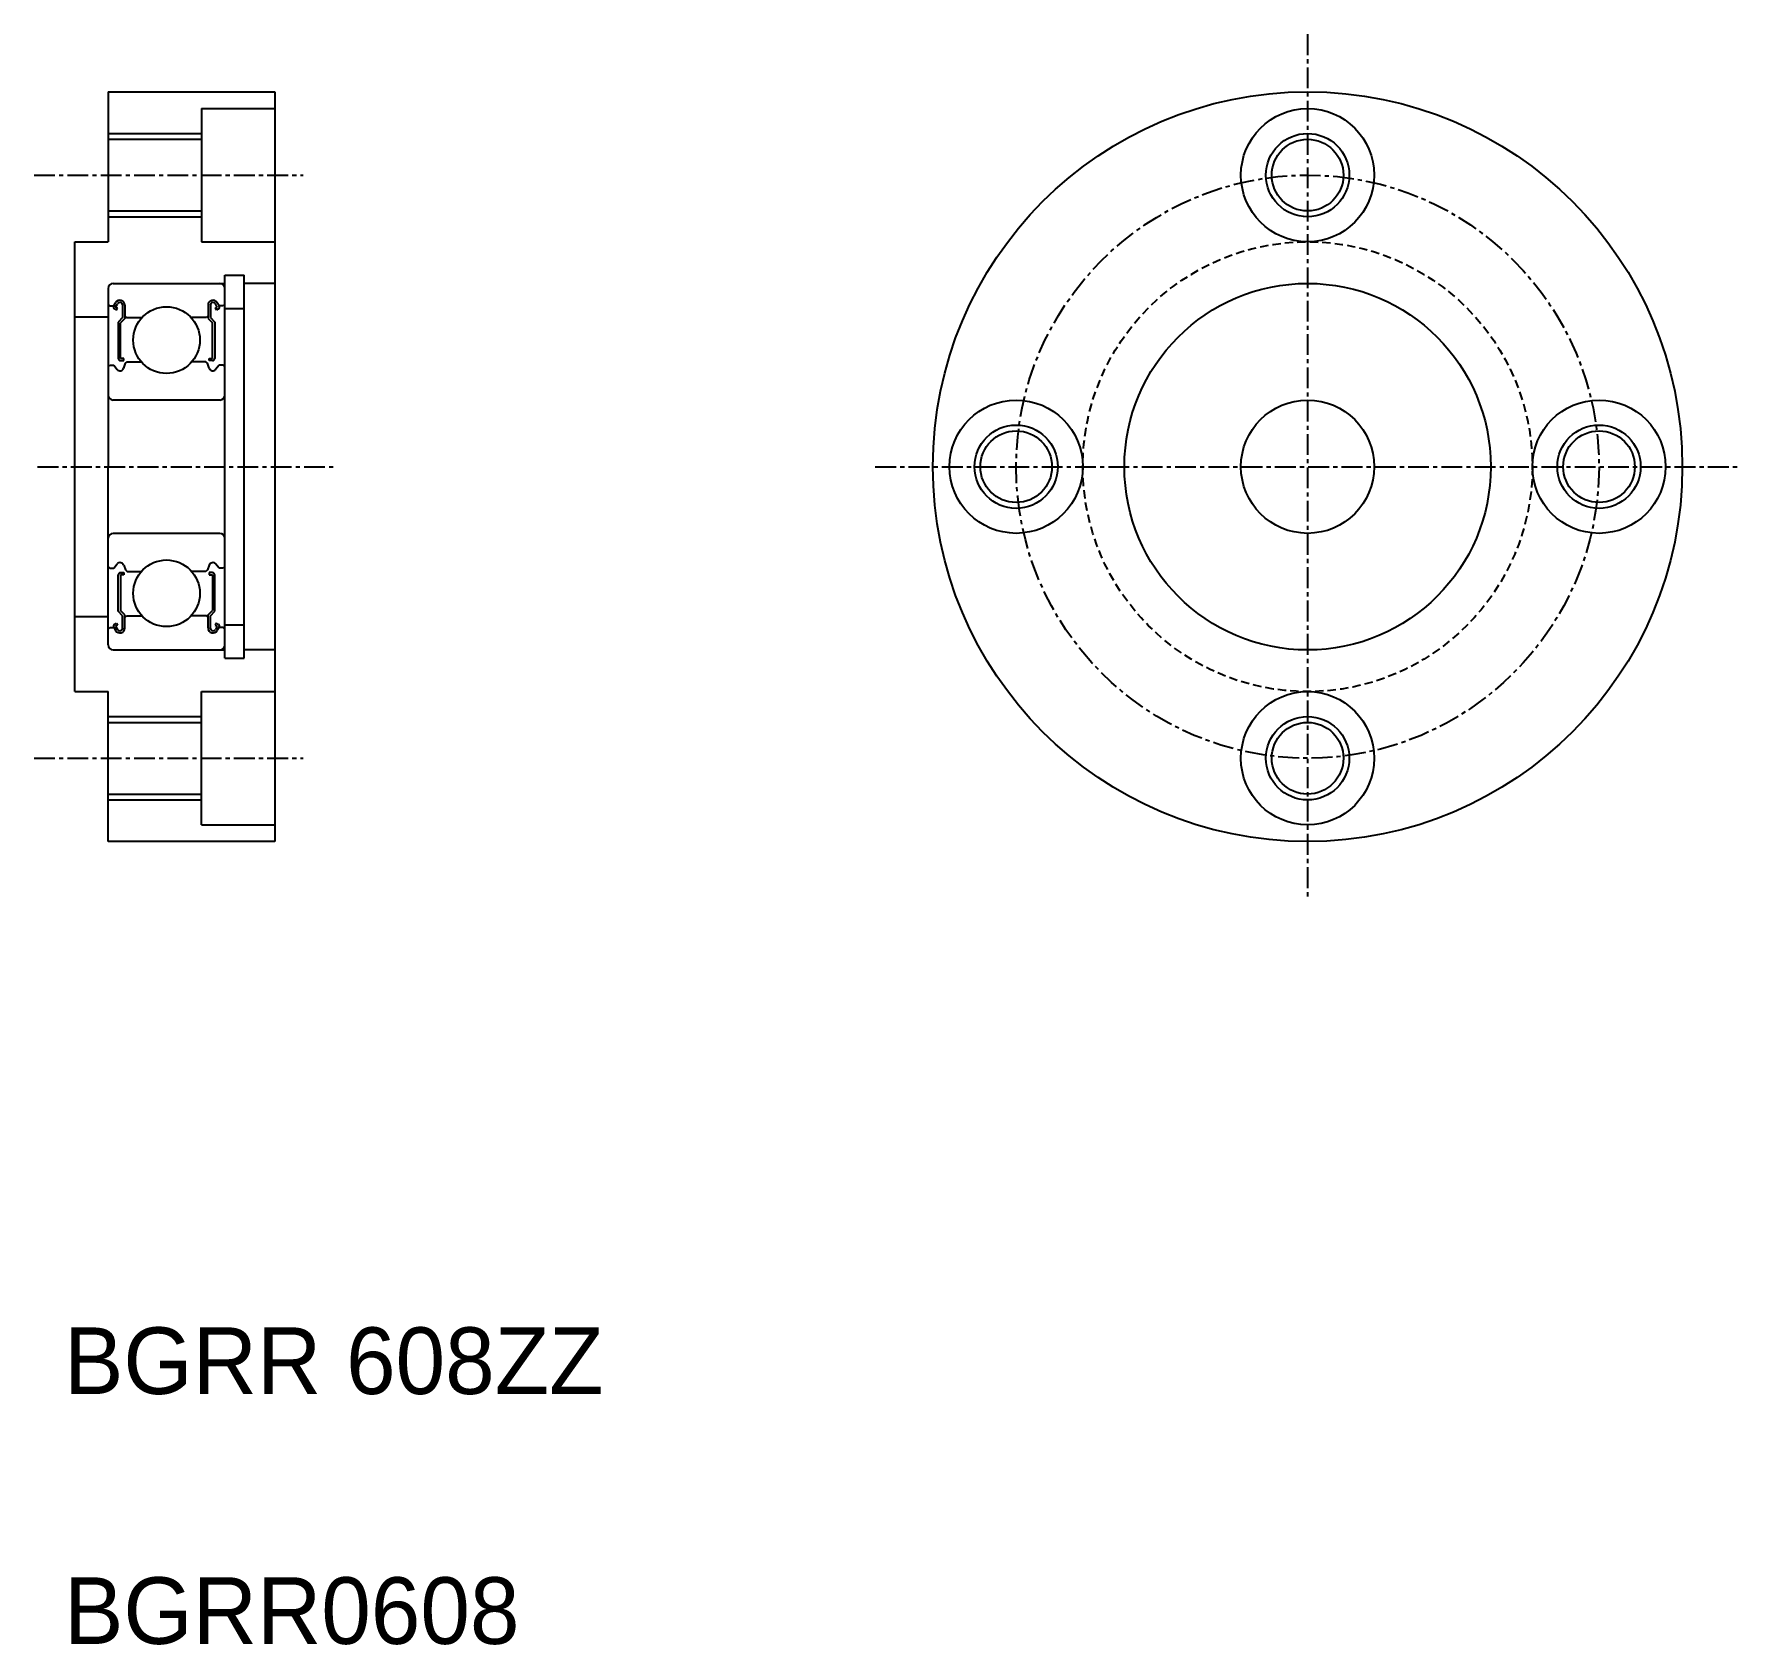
# Model space of a CAD drawing. Extents: x 179 to 282, y 87 to 184.
import ezdxf

# ---------------------------------------------------------------- set-up
doc = ezdxf.new("R2010")
doc.units = 0
doc.linetypes.add('CENTER', pattern=[2, 1.25, -0.25, 0.25, -0.25])
doc.linetypes.add('DASHED', pattern=[0.75, 0.5, -0.25])
doc.layers.get('0').update_dxf_attribs({"linetype": 'CONTINUOUS'})
doc.layers.add('CENTER', color=1, linetype='CENTER')

msp = doc.modelspace()

# ---------------------------------------------------------------- linework, layer by layer
at = {"color": 7, "linetype": 'CONTINUOUS'}
for p, q in [((183.67, 180.46), (183.67, 171.46)), ((183.67, 180.46), (193.67, 180.46)), ((193.67, 180.46), (193.67, 135.46)), ((189.27, 179.46), (189.27, 171.46)), ((189.27, 179.46), (193.67, 179.46)), ((189.27, 178.71), (189.27, 172.21)), ((183.67, 177.61), (189.27, 177.61)), ((183.67, 173.31), (189.27, 173.31)), ((181.67, 144.46), (181.67, 171.46)), ((181.67, 171.46), (183.67, 171.46)), ((189.27, 171.46), (193.67, 171.46)), ((190.67, 146.46), (190.67, 169.46)), ((190.67, 169.46), (191.83, 169.46)), ((191.83, 146.46), (191.83, 169.46)), ((183.67, 168.66), (183.67, 157.96)), ((183.97, 168.96), (190.67, 168.96)), ((193.67, 168.96), (191.83, 168.96)), ((183.67, 167.71), (183.77, 167.61)), ((183.77, 167.61), (184, 167.61)), ((184, 167.61), (184.11, 167.8)), ((184.05, 167.43), (184.16, 167.36)), ((184.11, 167.54), (184.22, 167.73)), ((184.23, 167.48), (184.11, 167.54)), ((184.16, 167.36), (184.23, 167.48)), ((184.53, 167.65), (184.53, 166.91)), ((184.67, 167.65), (184.67, 166.86)), ((184.67, 167.01), (184.77, 166.91)), ((189.67, 167.01), (189.57, 166.91)), ((189.67, 167.65), (189.67, 166.86)), ((189.8, 167.65), (189.8, 166.91)), ((190.1, 167.48), (190.22, 167.54)), ((190.17, 167.36), (190.1, 167.48)), ((190.22, 167.54), (190.11, 167.73)), ((190.28, 167.43), (190.17, 167.36)), ((190.33, 167.61), (190.22, 167.8)), ((190.57, 167.61), (190.33, 167.61)), ((190.67, 167.71), (190.57, 167.61)), ((190.67, 167.46), (191.83, 167.46)), ((181.67, 166.96), (183.67, 166.96)), ((184.53, 166.91), (184.27, 166.64)), ((184.27, 166.64), (184.27, 164.46)), ((184.67, 166.86), (184.4, 166.59)), ((184.4, 164.46), (184.4, 166.59)), ((184.77, 166.91), (185.69, 166.91)), ((189.57, 166.91), (188.64, 166.91)), ((189.67, 166.86), (189.93, 166.59)), ((189.8, 166.91), (190.07, 166.64)), ((189.93, 164.46), (189.93, 166.59)), ((190.07, 166.64), (190.07, 164.46)), ((183.67, 163.96), (183.77, 164.06)), ((183.77, 164.06), (184, 164.06)), ((184, 164.06), (184.21, 163.8)), ((184.6, 164.46), (184.4, 164.46)), ((184.4, 164.33), (184.6, 164.33)), ((184.6, 164.33), (184.6, 164.46)), ((184.6, 163.88), (184.7, 164.17)), ((184.7, 164.17), (184.8, 164.26)), ((184.8, 164.26), (185.65, 164.26)), ((189.53, 164.26), (188.69, 164.26)), ((189.63, 164.17), (189.53, 164.26)), ((189.73, 163.88), (189.63, 164.17)), ((189.73, 164.33), (189.73, 164.46)), ((189.73, 164.46), (189.93, 164.46)), ((189.93, 164.33), (189.73, 164.33)), ((190.33, 164.06), (190.12, 163.8)), ((190.57, 164.06), (190.33, 164.06)), ((190.67, 163.96), (190.57, 164.06)), ((190.37, 161.96), (183.97, 161.96)), ((181.67, 157.96), (181.67, 157.96)), ((183.67, 147.26), (183.67, 157.96)), ((190.37, 153.96), (183.97, 153.96)), ((183.67, 151.96), (183.77, 151.86)), ((183.77, 151.86), (184, 151.86)), ((184, 151.86), (184.21, 152.12)), ((184.6, 152.04), (184.7, 151.76)), ((184.7, 151.76), (184.8, 151.66)), ((184.8, 151.66), (185.65, 151.66)), ((189.53, 151.66), (188.69, 151.66)), ((189.63, 151.76), (189.53, 151.66)), ((189.73, 152.04), (189.63, 151.76)), ((190.33, 151.86), (190.12, 152.12)), ((190.57, 151.86), (190.33, 151.86)), ((190.67, 151.96), (190.57, 151.86)), ((181.67, 151.21), (181.67, 151.21)), ((184.27, 149.28), (184.27, 151.46)), ((184.4, 151.6), (184.6, 151.6)), ((184.4, 151.46), (184.4, 149.33)), ((184.6, 151.46), (184.4, 151.46)), ((184.6, 151.6), (184.6, 151.46)), ((189.73, 151.6), (189.73, 151.46)), ((189.93, 151.6), (189.73, 151.6)), ((189.73, 151.46), (189.93, 151.46)), ((189.93, 151.46), (189.93, 149.33)), ((190.07, 149.28), (190.07, 151.46)), ((181.67, 148.96), (183.67, 148.96)), ((184.05, 148.49), (184.16, 148.56)), ((184.16, 148.56), (184.23, 148.44)), ((184.53, 149.01), (184.27, 149.28)), ((184.67, 149.07), (184.4, 149.33)), ((184.53, 148.28), (184.53, 149.01)), ((184.67, 148.28), (184.67, 149.07)), ((184.67, 148.91), (184.77, 149.01)), ((184.77, 149.01), (185.69, 149.01)), ((189.57, 149.01), (188.64, 149.01)), ((189.67, 148.91), (189.57, 149.01)), ((189.67, 149.07), (189.93, 149.33)), ((189.67, 148.28), (189.67, 149.07)), ((189.8, 149.01), (190.07, 149.28)), ((189.8, 148.28), (189.8, 149.01)), ((190.17, 148.56), (190.1, 148.44)), ((190.28, 148.49), (190.17, 148.56)), ((183.67, 148.21), (183.77, 148.31)), ((183.77, 148.31), (184, 148.31)), ((184, 148.31), (184.11, 148.13)), ((184.23, 148.44), (184.11, 148.38)), ((184.11, 148.38), (184.22, 148.19)), ((190.1, 148.44), (190.22, 148.38)), ((190.22, 148.38), (190.11, 148.19)), ((190.33, 148.31), (190.22, 148.13)), ((190.57, 148.31), (190.33, 148.31)), ((190.67, 148.21), (190.57, 148.31)), ((190.67, 148.46), (191.83, 148.46)), ((183.97, 146.96), (190.67, 146.96)), ((193.67, 146.96), (191.83, 146.96)), ((190.67, 146.46), (191.83, 146.46)), ((181.67, 144.46), (183.67, 144.46)), ((183.67, 135.46), (183.67, 144.46)), ((189.27, 136.46), (189.27, 144.46)), ((189.27, 144.46), (193.67, 144.46)), ((189.27, 137.21), (189.27, 143.71)), ((183.67, 142.61), (189.27, 142.61)), ((183.67, 138.31), (189.27, 138.31)), ((189.27, 136.46), (193.67, 136.46)), ((193.67, 135.46), (183.67, 135.46))]:
    msp.add_line(p, q, dxfattribs=at)
at = {"color": 3, "linetype": 'CONTINUOUS'}
for p, q in [((183.67, 177.96), (189.27, 177.96)), ((183.67, 172.96), (189.27, 172.96)), ((183.67, 142.96), (189.27, 142.96)), ((183.67, 137.96), (189.27, 137.96))]:
    msp.add_line(p, q, dxfattribs=at)
at = {"color": 7, "linetype": 'CONTINUOUS'}
for centre, radius in [((255.69, 157.96), 22.5), ((255.69, 175.46), 4), ((255.69, 175.46), 2.15), ((255.69, 157.96), 11), ((187.17, 165.56), 2), ((238.19, 157.96), 4), ((255.69, 157.96), 4), ((273.19, 157.96), 4), ((238.19, 157.96), 2.15), ((273.19, 157.96), 2.15), ((187.17, 150.36), 2), ((255.69, 140.46), 4), ((255.69, 140.46), 2.15)]:
    msp.add_circle(centre, radius, dxfattribs=at)
at = {"color": 3, "linetype": 'CONTINUOUS'}
for centre in [(255.69, 175.46), (238.19, 157.96), (273.19, 157.96), (255.69, 140.46)]:
    msp.add_circle(centre, 2.5, dxfattribs=at)
at = {"color": 3, "linetype": 'DASHED'}
msp.add_circle((255.69, 157.96), 13.5, dxfattribs=at)
at = {"color": 7, "linetype": 'CONTINUOUS'}
for centre, radius, start, end in [((183.97, 168.66), 0.3, 90, 180), ((190.37, 168.66), 0.3, 0, 90), ((184.11, 167.54), 0.133, 149.9969, 240.0013), ((184.37, 167.65), 0.299, 0, 150.0002), ((184.37, 167.65), 0.166, 0, 150.0044), ((189.96, 167.65), 0.299, 29.9998, 180), ((189.96, 167.65), 0.166, 29.9956, 180), ((190.22, 167.54), 0.133, 299.9987, 30.0031), ((184.4, 164.46), 0.133, 180.0001, 270), ((189.93, 164.46), 0.133, 270, 359.9999), ((184.38, 163.94), 0.224, 220.001, 343.1517), ((189.95, 163.94), 0.224, 196.8483, 319.999), ((183.97, 162.26), 0.3, 180, 270), ((190.37, 162.26), 0.3, 270, 0), ((183.97, 153.66), 0.3, 90, 180), ((190.37, 153.66), 0.3, 0, 90), ((184.38, 151.98), 0.224, 16.8483, 139.999), ((189.95, 151.98), 0.224, 40.001, 163.1517), ((184.4, 151.46), 0.133, 90, 179.9999), ((189.93, 151.46), 0.133, 0.0001, 90), ((184.11, 148.38), 0.133, 119.9987, 210.0031), ((184.37, 148.28), 0.299, 209.9998, 0), ((184.37, 148.28), 0.166, 209.9956, 0), ((189.96, 148.28), 0.299, 180, 330.0002), ((189.96, 148.28), 0.166, 180, 330.0044), ((190.22, 148.38), 0.133, 329.9969, 60.0013), ((183.97, 147.26), 0.3, 180, 270), ((190.37, 147.26), 0.3, 270, 0)]:
    msp.add_arc(centre, radius, start, end, dxfattribs=at)
at = {"layer": 'CENTER', "color": 1, "linetype": 'CENTER'}
for p, q in [((255.69, 183.92), (255.69, 132)), ((179.22, 175.46), (195.38, 175.46)), ((179.43, 157.96), (197.24, 157.96)), ((229.73, 157.96), (281.65, 157.96)), ((179.22, 140.46), (195.38, 140.46))]:
    msp.add_line(p, q, dxfattribs=at)
msp.add_circle((255.69, 157.96), 17.5, dxfattribs=at)

# ---------------------------------------------------------------- texts
at = {"color": 7, "linetype": 'CONTINUOUS'}
for s, p in [('BGRR 608ZZ', (181.01, 102.3)), ('BGRR0608', (181.01, 87.3))]:
    msp.add_text(s, height=4, dxfattribs=at).set_placement(p)

doc.saveas('drawing.dxf')
